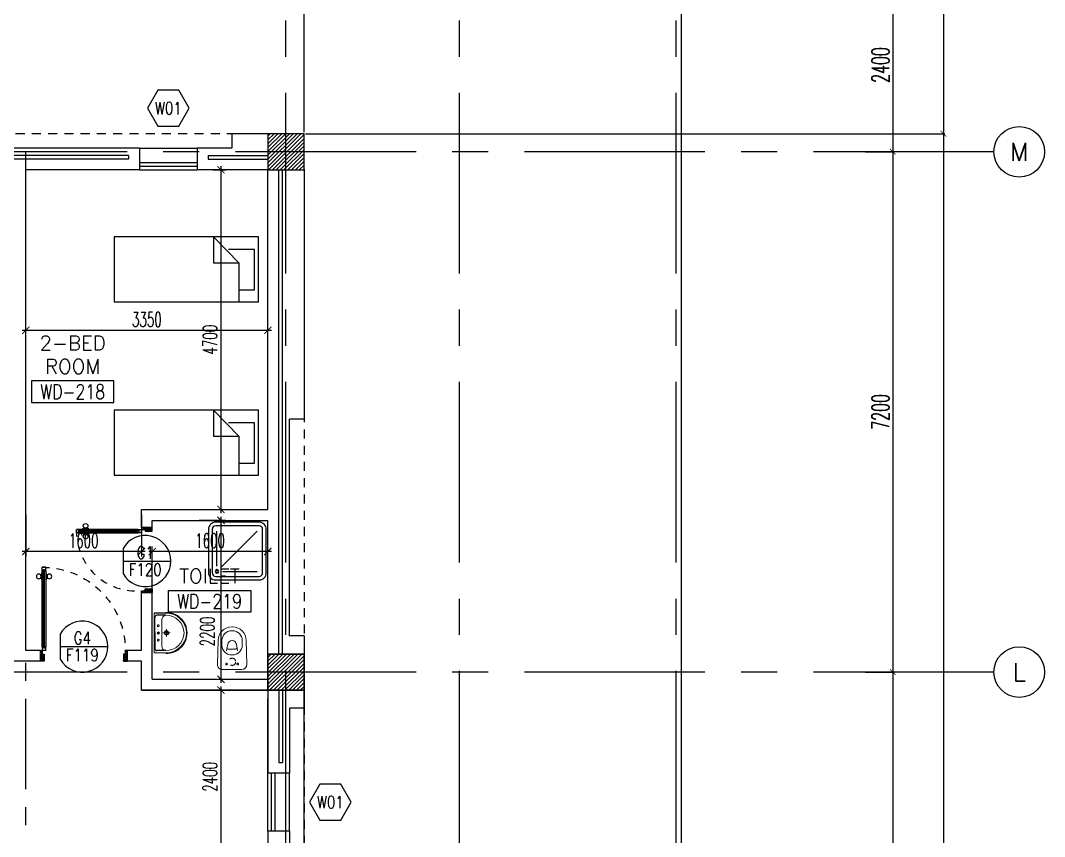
# Model space of a CAD drawing. Extents: x 88852.7 to 88945.7, y 39921.6 to 40001.1.
# Drawn here: x 88931.54 to 88945.71, y 39977.82 to 39989.12 of the extents above; entities that cross this region are included whole.
import ezdxf
from ezdxf.enums import TextEntityAlignment as Align

# ---------------------------------------------------------------- set-up
doc = ezdxf.new("R2010")
doc.units = 0
doc.header["$MEASUREMENT"] = 0
doc.header["$PDMODE"] = 34
for name, pattern in [('CENTER', [2, 1.25, -0.25, 0.25, -0.25]), ('CENTERX2', [4, 2.5, -0.5, 0.5, -0.5]), ('DASHED', [0.75, 0.5, -0.25]), ('HIDDEN', [0.375, 0.25, -0.125]), ('HIDDEN2', [0.1875, 0.125, -0.0625])]:
    doc.linetypes.add(name, pattern=pattern)
doc.layers.get('0').update_dxf_attribs({"linetype": 'CONTINUOUS'})
doc.layers.get('DEFPOINTS').update_dxf_attribs({"linetype": 'CONTINUOUS'})
for name, color, linetype in [('AX-CR', 2, 'CONTINUOUS'), ('AX-DIM', 4, 'CONTINUOUS'), ('AX-TXT', 2, 'CONTINUOUS'), ('AXES', 11, 'CENTERX2'), ('AXES1', 11, 'CENTER'), ('COL', 2, 'CONTINUOUS'), ('DIM', 4, 'CONTINUOUS'), ('DOOR', 7, 'CONTINUOUS'), ('DOOR-CR', 4, 'CONTINUOUS'), ('DOOR-NO', 3, 'CONTINUOUS'), ('FIX', 3, 'CONTINUOUS'), ('FUR', 4, 'CONTINUOUS'), ('HAT', 8, 'CONTINUOUS'), ('HIDDEN', 9, 'HIDDEN2'), ('INSUL', 4, 'CONTINUOUS'), ('PROJ-L', 3, 'CONTINUOUS'), ('RM-BOX', 4, 'CONTINUOUS'), ('RM-NAME', 2, 'CONTINUOUS'), ('RM-NO', 2, 'CONTINUOUS'), ('WALL', 2, 'CONTINUOUS'), ('WIN', 3, 'CONTINUOUS'), ('WIN-BOX', 3, 'CONTINUOUS'), ('WIN-NO', 5, 'CONTINUOUS')]:
    doc.layers.add(name, color=color, linetype=linetype)
doc.styles.add('ROMANS', font='ROMANS.shx', dxfattribs={"width": 0.6})
doc.dimstyles.new('DIM-OUT', dxfattribs={"dimscale": 0, "dimtxt": 0.24, "dimasz": 0.08, "dimexe": 0.02, "dimexo": 0.02, "dimgap": 0.05, "dimtad": 1, "dimdec": 0, "dimlfac": 1000, "dimzin": 0, "dimdsep": 46, "dimtxsty": 'ROMANS', "dimblk1": 'ARCHTICK', "dimblk2": 'ARCHTICK', "dimsah": 1, "dimcen": 0.01, "dimdle": 0.08, "dimclrd": 4, "dimclre": 4, "dimclrt": 2, "dimadec": 0, "dimazin": 0, "dimtp": 2, "dimtm": 2, "dimtfac": 0.114286, "dimtdec": 0, "dimtix": 1, "dimtmove": 2, "dimatfit": 3, "dimldrblk": 'ARCHTICK', "dimfxl": 0, "dimtolj": 1, "dimtzin": 0, "dimarcsym": 0})
doc.dimstyles.new('STANDARD in', dxfattribs={"dimtxt": 0.2, "dimasz": 0.1, "dimexe": 0.07, "dimexo": 0.07, "dimgap": 0.05, "dimtad": 1, "dimdec": 0, "dimlfac": 1000, "dimzin": 0, "dimdsep": 46, "dimtxsty": 'ROMANS', "dimblk": 'ARCHTICK', "dimcen": 0.05, "dimdle": 0.05, "dimclrd": 4, "dimclre": 4, "dimclrt": 2, "dimadec": 0, "dimazin": 0, "dimtfac": 1, "dimtdec": 0, "dimtmove": 2, "dimatfit": 3, "dimfxl": 0, "dimtolj": 1, "dimtzin": 0, "dimarcsym": 0})

# ---------------------------------------------------------------- blocks, each defined once
blk = doc.blocks.new('_ARCHTICK')
at = {"color": 0, "linetype": 'ByBlock', "const_width": 0.15}
blk.add_lwpolyline([(-0.5, -0.5), (0.5, 0.5)], dxfattribs=at)
blk = doc.blocks.new('*D534')
at = {"layer": 'AX-DIM', "color": 4, "lineweight": -2}
for p, q in [((88944.31, 39997.655), (88944.31, 39987.47)), ((88934.241, 39997.575), (88944.33, 39997.575)), ((88943.63, 39987.55), (88944.33, 39987.55))]:
    blk.add_line(p, q, dxfattribs=at)
at = {"layer": 'DEFPOINTS', "color": 0}
for p in [(88934.221, 39997.575), (88943.61, 39987.55), (88944.31, 39987.55)]:
    blk.add_point(p, dxfattribs=at)
at = {"layer": 'AX-DIM', "color": 4, "lineweight": -2, "xscale": 0.08, "yscale": 0.08, "zscale": 0.08}
for p, rotation in [((88944.31, 39997.575), 90), ((88944.31, 39987.55), 270)]:
    blk.add_blockref('_ARCHTICK', p, dxfattribs=dict(at, rotation=rotation))
at = {"layer": 'AX-DIM', "color": 2, "insert": (88944.14, 39992.562), "char_height": 0.24, "attachment_point": 5, "rotation": 90, "style": 'ROMANS'}
blk.add_mtext('\\A1;10025', dxfattribs=at)
blk = doc.blocks.new('*D512')
at = {"layer": 'AX-DIM', "color": 4, "lineweight": -2}
for p, q in [((88860.69, 39999.728), (88935.54, 39999.728)), ((88860.77, 39995.09), (88860.77, 39999.748)), ((88935.46, 39987.57), (88935.46, 39999.748))]:
    blk.add_line(p, q, dxfattribs=at)
at = {"layer": 'DEFPOINTS', "color": 0}
for p in [(88935.46, 39999.728), (88860.77, 39995.07), (88935.46, 39987.55)]:
    blk.add_point(p, dxfattribs=at)
at = {"layer": 'AX-DIM', "color": 4, "lineweight": -2, "xscale": 0.08, "yscale": 0.08, "zscale": 0.08, "rotation": 180}
blk.add_blockref('_ARCHTICK', (88860.77, 39999.728), dxfattribs=at)
at = {"layer": 'AX-DIM', "color": 4, "lineweight": -2, "xscale": 0.08, "yscale": 0.08, "zscale": 0.08}
blk.add_blockref('_ARCHTICK', (88935.46, 39999.728), dxfattribs=at)
at = {"layer": 'AX-DIM', "color": 2, "insert": (88898.115, 39999.898), "char_height": 0.24, "attachment_point": 5, "style": 'ROMANS'}
blk.add_mtext('\\A1;74690', dxfattribs=at)
blk = doc.blocks.new('*D710')
at = {"layer": 'AX-DIM', "color": 4, "lineweight": -2}
for p, q in [((88943.23, 39987.3), (88943.63, 39987.3)), ((88943.61, 39987.38), (88943.61, 39980.02)), ((88943.23, 39980.1), (88943.63, 39980.1))]:
    blk.add_line(p, q, dxfattribs=at)
at = {"layer": 'DEFPOINTS', "color": 0}
for p in [(88943.21, 39987.3), (88943.21, 39980.1), (88943.61, 39980.1)]:
    blk.add_point(p, dxfattribs=at)
at = {"layer": 'AX-DIM', "color": 4, "lineweight": -2, "xscale": 0.08, "yscale": 0.08, "zscale": 0.08}
for p, rotation in [((88943.61, 39987.3), 90), ((88943.61, 39980.1), 270)]:
    blk.add_blockref('_ARCHTICK', p, dxfattribs=dict(at, rotation=rotation))
at = {"layer": 'AX-DIM', "color": 2, "insert": (88943.44, 39983.7), "char_height": 0.24, "attachment_point": 5, "rotation": 90, "style": 'ROMANS'}
blk.add_mtext('\\A1;7200', dxfattribs=at)
blk = doc.blocks.new('*D712')
at = {"layer": 'AX-DIM', "color": 4, "lineweight": -2}
for p, q in [((88943.61, 39980.18), (88943.61, 39972.82)), ((88943.23, 39980.1), (88943.63, 39980.1)), ((88943.23, 39972.9), (88943.63, 39972.9))]:
    blk.add_line(p, q, dxfattribs=at)
at = {"layer": 'DEFPOINTS', "color": 0}
for p in [(88943.21, 39980.1), (88943.21, 39972.9), (88943.61, 39972.9)]:
    blk.add_point(p, dxfattribs=at)
at = {"layer": 'AX-DIM', "color": 4, "lineweight": -2, "xscale": 0.08, "yscale": 0.08, "zscale": 0.08}
for p, rotation in [((88943.61, 39980.1), 90), ((88943.61, 39972.9), 270)]:
    blk.add_blockref('_ARCHTICK', p, dxfattribs=dict(at, rotation=rotation))
at = {"layer": 'AX-DIM', "color": 2, "insert": (88943.44, 39976.5), "char_height": 0.24, "attachment_point": 5, "rotation": 90, "style": 'ROMANS'}
blk.add_mtext('\\A1;7200', dxfattribs=at)
blk = doc.blocks.new('*D713')
at = {"layer": 'AX-DIM', "color": 4, "lineweight": -2}
blk.add_line((88935.38, 39999.728), (88940.765, 39999.728), dxfattribs=at)
at = {"layer": 'AX-DIM', "color": 11, "lineweight": -2}
for p, q in [((88935.46, 39999.048), (88935.46, 39999.748)), ((88940.685, 39963.57), (88940.685, 39999.748))]:
    blk.add_line(p, q, dxfattribs=at)
at = {"layer": 'DEFPOINTS', "color": 0}
for p in [(88940.685, 39999.728), (88935.46, 39999.028), (88940.685, 39963.55)]:
    blk.add_point(p, dxfattribs=at)
at = {"layer": 'AX-DIM', "color": 4, "lineweight": -2, "xscale": 0.08, "yscale": 0.08, "zscale": 0.08, "rotation": 180}
blk.add_blockref('_ARCHTICK', (88935.46, 39999.728), dxfattribs=at)
at = {"layer": 'AX-DIM', "color": 4, "lineweight": -2, "xscale": 0.08, "yscale": 0.08, "zscale": 0.08}
blk.add_blockref('_ARCHTICK', (88940.685, 39999.728), dxfattribs=at)
at = {"layer": 'AX-DIM', "color": 2, "insert": (88938.073, 39999.898), "char_height": 0.24, "attachment_point": 5, "style": 'ROMANS'}
blk.add_mtext('\\A1;5225', dxfattribs=at)
blk = doc.blocks.new('*D714')
at = {"layer": 'AX-DIM', "color": 4, "lineweight": -2}
for p, q in [((88943.23, 39989.7), (88943.63, 39989.7)), ((88943.61, 39989.78), (88943.61, 39987.22)), ((88943.23, 39987.3), (88943.63, 39987.3))]:
    blk.add_line(p, q, dxfattribs=at)
at = {"layer": 'DEFPOINTS', "color": 0}
for p in [(88943.21, 39989.7), (88943.21, 39987.3), (88943.61, 39987.3)]:
    blk.add_point(p, dxfattribs=at)
at = {"layer": 'AX-DIM', "color": 4, "lineweight": -2, "xscale": 0.08, "yscale": 0.08, "zscale": 0.08}
for p, rotation in [((88943.61, 39989.7), 90), ((88943.61, 39987.3), 270)]:
    blk.add_blockref('_ARCHTICK', p, dxfattribs=dict(at, rotation=rotation))
at = {"layer": 'AX-DIM', "color": 2, "insert": (88943.44, 39988.5), "char_height": 0.24, "attachment_point": 5, "rotation": 90, "style": 'ROMANS'}
blk.add_mtext('\\A1;2400', dxfattribs=at)
blk = doc.blocks.new('*D726')
at = {"layer": 'AX-DIM', "color": 4, "lineweight": -2}
for p, q in [((88935.48, 39987.55), (88944.33, 39987.55)), ((88944.31, 39987.63), (88944.31, 39928.15)), ((88935.48, 39928.23), (88944.33, 39928.23))]:
    blk.add_line(p, q, dxfattribs=at)
at = {"layer": 'DEFPOINTS', "color": 0}
for p in [(88935.46, 39987.55), (88935.46, 39928.23), (88944.31, 39928.23)]:
    blk.add_point(p, dxfattribs=at)
at = {"layer": 'AX-DIM', "color": 4, "lineweight": -2, "xscale": 0.08, "yscale": 0.08, "zscale": 0.08}
for p, rotation in [((88944.31, 39987.55), 90), ((88944.31, 39928.23), 270)]:
    blk.add_blockref('_ARCHTICK', p, dxfattribs=dict(at, rotation=rotation))
at = {"layer": 'AX-DIM', "color": 2, "insert": (88944.14, 39957.89), "char_height": 0.24, "attachment_point": 5, "rotation": 90, "style": 'ROMANS'}
blk.add_mtext('\\A1;59320', dxfattribs=at)
blk = doc.blocks.new('*D153')
at = {"layer": 'DEFPOINTS', "color": 0, "linetype": 'ByBlock'}
for p in [(88933.21, 39979.85), (88933.21, 39977.45), (88934.31, 39977.45)]:
    blk.add_point(p, dxfattribs=at)
at = {"layer": 'DIM', "color": 4, "linetype": 'ByBlock', "lineweight": -2}
for p, q in [((88934.31, 39979.9), (88934.31, 39977.4)), ((88933.28, 39979.85), (88934.38, 39979.85)), ((88933.28, 39977.45), (88934.38, 39977.45))]:
    blk.add_line(p, q, dxfattribs=at)
at = {"layer": 'DIM', "color": 4, "linetype": 'ByBlock', "lineweight": -2, "xscale": 0.1, "yscale": 0.1, "zscale": 0.1}
for p, rotation in [((88934.31, 39979.85), 90), ((88934.31, 39977.45), 270)]:
    blk.add_blockref('_ARCHTICK', p, dxfattribs=dict(at, rotation=rotation))
at = {"layer": 'DIM', "color": 2, "linetype": 'ByBlock', "insert": (88934.16, 39978.65), "char_height": 0.2, "attachment_point": 5, "rotation": 90, "style": 'ROMANS'}
blk.add_mtext('\\A1;2400', dxfattribs=at)
blk = doc.blocks.new('*D150')
at = {"layer": 'DEFPOINTS', "color": 0, "linetype": 'ByBlock'}
for p in [(88931.61, 39984.719), (88934.96, 39984.829), (88934.96, 39984.7)]:
    blk.add_point(p, dxfattribs=at)
at = {"layer": 'DIM', "color": 4, "linetype": 'ByBlock', "lineweight": -2}
for p, q in [((88931.61, 39984.789), (88931.61, 39984.899)), ((88934.96, 39984.77), (88934.96, 39984.899)), ((88931.56, 39984.829), (88935.01, 39984.829))]:
    blk.add_line(p, q, dxfattribs=at)
at = {"layer": 'DIM', "color": 4, "linetype": 'ByBlock', "lineweight": -2, "xscale": 0.1, "yscale": 0.1, "zscale": 0.1, "rotation": 180}
blk.add_blockref('_ARCHTICK', (88931.61, 39984.829), dxfattribs=at)
at = {"layer": 'DIM', "color": 4, "linetype": 'ByBlock', "lineweight": -2, "xscale": 0.1, "yscale": 0.1, "zscale": 0.1}
blk.add_blockref('_ARCHTICK', (88934.96, 39984.829), dxfattribs=at)
at = {"layer": 'DIM', "color": 2, "linetype": 'ByBlock', "insert": (88933.285, 39984.979), "char_height": 0.2, "attachment_point": 5, "style": 'ROMANS'}
blk.add_mtext('\\A1;3350', dxfattribs=at)
blk = doc.blocks.new('*D152')
at = {"layer": 'DEFPOINTS', "color": 0, "linetype": 'ByBlock'}
for p in [(88931.61, 39982.35), (88933.21, 39982.35), (88931.61, 39981.768)]:
    blk.add_point(p, dxfattribs=at)
at = {"layer": 'DIM', "color": 4, "linetype": 'ByBlock', "lineweight": -2}
for p, q in [((88931.61, 39982.28), (88931.61, 39981.698)), ((88933.21, 39982.28), (88933.21, 39981.698)), ((88933.26, 39981.768), (88931.56, 39981.768))]:
    blk.add_line(p, q, dxfattribs=at)
at = {"layer": 'DIM', "color": 4, "linetype": 'ByBlock', "lineweight": -2, "xscale": 0.1, "yscale": 0.1, "zscale": 0.1, "rotation": 180}
blk.add_blockref('_ARCHTICK', (88931.61, 39981.768), dxfattribs=at)
at = {"layer": 'DIM', "color": 4, "linetype": 'ByBlock', "lineweight": -2, "xscale": 0.1, "yscale": 0.1, "zscale": 0.1}
blk.add_blockref('_ARCHTICK', (88933.21, 39981.768), dxfattribs=at)
at = {"layer": 'DIM', "color": 2, "linetype": 'ByBlock', "insert": (88932.41, 39981.918), "char_height": 0.2, "attachment_point": 5, "style": 'ROMANS'}
blk.add_mtext('\\A1;1600', dxfattribs=at)
blk = doc.blocks.new('*D151')
at = {"layer": 'DEFPOINTS', "color": 0, "linetype": 'ByBlock'}
for p in [(88933.36, 39981.768), (88934.96, 39981.275), (88933.36, 39981.098)]:
    blk.add_point(p, dxfattribs=at)
at = {"layer": 'DIM', "color": 4, "linetype": 'ByBlock', "lineweight": -2}
for p, q in [((88935.01, 39981.768), (88933.31, 39981.768)), ((88933.36, 39981.168), (88933.36, 39981.838)), ((88934.96, 39981.345), (88934.96, 39981.838))]:
    blk.add_line(p, q, dxfattribs=at)
at = {"layer": 'DIM', "color": 4, "linetype": 'ByBlock', "lineweight": -2, "xscale": 0.1, "yscale": 0.1, "zscale": 0.1, "rotation": 180}
blk.add_blockref('_ARCHTICK', (88933.36, 39981.768), dxfattribs=at)
at = {"layer": 'DIM', "color": 4, "linetype": 'ByBlock', "lineweight": -2, "xscale": 0.1, "yscale": 0.1, "zscale": 0.1}
blk.add_blockref('_ARCHTICK', (88934.96, 39981.768), dxfattribs=at)
at = {"layer": 'DIM', "color": 2, "linetype": 'ByBlock', "insert": (88934.16, 39981.918), "char_height": 0.2, "attachment_point": 5, "style": 'ROMANS'}
blk.add_mtext('\\A1;1600', dxfattribs=at)
blk = doc.blocks.new('*D672')
at = {"layer": 'DEFPOINTS', "color": 0, "linetype": 'ByBlock'}
for p in [(88933.937, 39982.2), (88933.848, 39980), (88934.31, 39980)]:
    blk.add_point(p, dxfattribs=at)
at = {"layer": 'DIM', "color": 4, "linetype": 'ByBlock', "lineweight": -2}
for p, q in [((88934.007, 39982.2), (88934.38, 39982.2)), ((88934.31, 39982.25), (88934.31, 39979.95)), ((88933.918, 39980), (88934.38, 39980))]:
    blk.add_line(p, q, dxfattribs=at)
at = {"layer": 'DIM', "color": 4, "linetype": 'ByBlock', "lineweight": -2, "xscale": 0.1, "yscale": 0.1, "zscale": 0.1}
for p, rotation in [((88934.31, 39982.2), 90), ((88934.31, 39980), 270)]:
    blk.add_blockref('_ARCHTICK', p, dxfattribs=dict(at, rotation=rotation))
at = {"layer": 'DIM', "color": 2, "linetype": 'ByBlock', "insert": (88934.123, 39980.662), "char_height": 0.2, "attachment_point": 5, "rotation": 90, "style": 'ROMANS'}
blk.add_mtext('\\A1;2200', dxfattribs=at)
blk = doc.blocks.new('*D638')
at = {"layer": 'DEFPOINTS', "color": 0, "linetype": 'ByBlock'}
for p in [(88934.129, 39987.05), (88934.157, 39982.35), (88934.31, 39982.35)]:
    blk.add_point(p, dxfattribs=at)
at = {"layer": 'DIM', "color": 4, "linetype": 'ByBlock', "lineweight": -2}
for p, q in [((88934.199, 39987.05), (88934.38, 39987.05)), ((88934.31, 39987.1), (88934.31, 39982.3)), ((88934.227, 39982.35), (88934.38, 39982.35))]:
    blk.add_line(p, q, dxfattribs=at)
at = {"layer": 'DIM', "color": 4, "linetype": 'ByBlock', "lineweight": -2, "xscale": 0.1, "yscale": 0.1, "zscale": 0.1}
for p, rotation in [((88934.31, 39987.05), 90), ((88934.31, 39982.35), 270)]:
    blk.add_blockref('_ARCHTICK', p, dxfattribs=dict(at, rotation=rotation))
at = {"layer": 'DIM', "color": 2, "linetype": 'ByBlock', "insert": (88934.16, 39984.7), "char_height": 0.2, "attachment_point": 5, "rotation": 90, "style": 'ROMANS'}
blk.add_mtext('\\A1;4700', dxfattribs=at)
blk = doc.blocks.new('WC1')
at = {"layer": 'FIX', "lineweight": 20}
for p, q in [((-210, 204), (-538, 194)), ((-727, 5), (-727, -5)), ((-674, 5), (-674, -5)), ((-534, 24), (-540, 0)), ((-540, 0), (-534, -24)), ((-475, 141), (-538, 141)), ((-395, 76), (-490, 60)), ((-339, 5), (-339, -5)), ((-137, 0), (-137, 131)), ((-137, -131), (-137, 0)), ((-538, -141), (-475, -141)), ((-490, -60), (-395, -76)), ((-538, -194), (-210, -204)), ((-213, -204), (-210, -204))]:
    blk.add_line(p, q, dxfattribs=at)
at = {"layer": 'FIX', "linetype": 'Continuous', "lineweight": 20}
blk.add_line((-420, -47), (-420, 45), dxfattribs=at)
at = {"layer": 'FIX', "linetype": 'HIDDEN2', "lineweight": 20, "ltscale": 0.3}
blk.add_circle((-245, 0), 49.8, dxfattribs=at)
at = {"layer": 'FIX', "linetype": 'HIDDEN', "lineweight": 20, "ltscale": 0.05}
for centre in [(-213, 78), (-213, -77)]:
    blk.add_circle(centre, 11.6, dxfattribs=at)
at = {"layer": 'FIX', "lineweight": 20}
for centre, radius, start, end in [((-538, 5), 189, 90, 180), ((-210, 131), 73, 360, 90), ((-538, 5), 136, 90, 180), ((-473, -7), 68.2, 128.9242, 152.8468), ((-464, -18), 82, 108.496, 128.9242), ((-475, 5), 136, 360, 90), ((-538, -5), 189, 180, 270), ((-538, -5), 136, 180, 270), ((-473, 7), 68.2, 207.1532, 231.0758), ((-464, 18), 82, 231.0758, 251.504), ((-475, -5), 136, 270, 0), ((-210, -131), 73, 270, 0)]:
    blk.add_arc(centre, radius, start, end, dxfattribs=at)
at = {"layer": 'FIX', "linetype": 'Continuous', "lineweight": 20}
for centre, start, end in [((-443, 46), 357.6662, 91.6121), ((-442, -46), 268.3879, 2.3338)]:
    blk.add_arc(centre, 22.3, start, end, dxfattribs=at)
blk = doc.blocks.new('SHR1')
at = {"layer": 'FIX'}
for p, q in [((-196, 196), (-700, 700)), ((-143, 218), (-143, 700)), ((-218, 143), (-700, 143))]:
    blk.add_line(p, q, dxfattribs=at)
for points in [[(-825, 125), (-825, 725, -0.414214), (-725, 825), (-125, 825, -0.414214), (-25, 725), (-25, 125, -0.414214), (-125, 25), (-725, 25, -0.414214)], [(-775, 125), (-775, 725, -0.414214), (-725, 775), (-125, 775, -0.414214), (-75, 725), (-75, 125, -0.414214), (-125, 75), (-725, 75, -0.414214)]]:
    blk.add_lwpolyline(points, format="xyb", close=True, dxfattribs=at)
for radius in [25, 15]:
    blk.add_circle((-143, 143), radius, dxfattribs=at)
blk = doc.blocks.new('LAV1')
at = {"layer": 'FIX', "linetype": 'ByBlock', "ltscale": 0.3}
for p, q in [((-280, 210), (-275, 50)), ((-245, 210), (-245, 85)), ((245, 210), (245, 85)), ((280, 210), (275, 50)), ((0, 60), (-220, 60)), ((0, 60), (220, 60))]:
    blk.add_line(p, q, dxfattribs=at)
at = {"layer": 'FIX', "linetype": 'Continuous', "lineweight": 20}
for p, q in [((-275, 210), (-275, 50)), ((0, 155), (-181, 155)), ((0, 155), (181, 155)), ((275, 210), (275, 50)), ((0, 50), (-275, 50)), ((0, 50), (-252, 50)), ((0, 50), (275, 50)), ((0, 50), (252, 50))]:
    blk.add_line(p, q, dxfattribs=at)
at = {"layer": 'FIX', "linetype": 'DASHED', "lineweight": 20, "ltscale": 0.05}
for p, q in [((50, 220), (-50, 220)), ((0, 170), (0, 270)), ((0, 170), (0, 270))]:
    blk.add_line(p, q, dxfattribs=at)
at = {"layer": 'FIX', "lineweight": 20}
for p, q in [((16, 107), (-15, 107)), ((0, 92), (0, 123))]:
    blk.add_line(p, q, dxfattribs=at)
for centre, radius in [((0, 220), 29.5), ((0, 220), 22.5), ((0, 107), 15.5)]:
    blk.add_circle(centre, radius, dxfattribs=at)
at = {"layer": 'FIX', "linetype": 'HIDDEN', "lineweight": 20, "ltscale": 0.05}
for centre in [(-100, 107), (100, 107)]:
    blk.add_circle(centre, 12.4, dxfattribs=at)
at = {"layer": 'FIX', "linetype": 'ByBlock', "ltscale": 0.3}
for centre, radius, start, end in [((7, 220), 287, 91.3776, 182.0064), ((-7, 220), 287, 357.9936, 88.6224), ((-220, 85), 24.9, 179.7021, 269.9486), ((220, 85), 24.9, 270.0514, 0.2979)]:
    blk.add_arc(centre, radius, start, end, dxfattribs=at)
at = {"layer": 'FIX', "linetype": 'Continuous', "lineweight": 20}
for centre, radius, start, end in [((8, 217), 283, 91.6988, 181.351), ((8, 212), 253, 91.7328, 180.4884), ((-8, 217), 283, 358.649, 88.3012), ((-8, 212), 253, 359.5116, 88.2672), ((-179, 222), 66.9, 190.2006, 268.0786), ((179, 222), 66.9, 271.9214, 349.7994)]:
    blk.add_arc(centre, radius, start, end, dxfattribs=at)
blk = doc.blocks.new('WW1')
at = {"layer": 'WIN-BOX'}
blk.add_lwpolyline([(144, -250), (289, 0), (144, 250), (-144, 250), (-289, 0), (-144, -250)], close=True, dxfattribs=at)
at = {"layer": 'WIN-NO', "style": 'ROMANS', "width": 0.8}
blk.add_attdef('W00', text='', height=170, dxfattribs=at).set_placement((0, 0), align=Align.MIDDLE)
blk = doc.blocks.new('*X88')
at = {"color": 0}
for p, q in [((253129, 177132), (253586, 177590)), ((253129, 177185), (253533, 177590)), ((253129, 177238), (253480, 177590)), ((253129, 177291), (253427, 177590)), ((253129, 177344), (253374, 177590)), ((253129, 177397), (253321, 177590)), ((253129, 177450), (253268, 177590)), ((253129, 177503), (253215, 177590)), ((253129, 177557), (253162, 177590)), ((253139, 177090), (253629, 177579)), ((253192, 177090), (253629, 177526)), ((253245, 177090), (253629, 177473)), ((253298, 177090), (253629, 177420)), ((253351, 177090), (253629, 177367)), ((253404, 177090), (253629, 177314)), ((253457, 177090), (253629, 177261)), ((253510, 177090), (253629, 177208)), ((253563, 177090), (253629, 177155)), ((253616, 177090), (253629, 177102))]:
    blk.add_line(p, q, dxfattribs=at)
blk = doc.blocks.new('RM1')
at = {"layer": 'RM-BOX'}
blk.add_lwpolyline([(570, -200), (-570, -200), (-570, -500), (570, -500)], close=True, dxfattribs=at)
at = {"layer": 'RM-NAME', "style": 'ROMANS'}
for tag, p in [('ROOMNAME1', (0, 324)), ('ROOMNAME2', (0, 0))]:
    blk.add_attdef(tag, text='', height=200, dxfattribs=at).set_placement(p, align=Align.MIDDLE)
at = {"layer": 'RM-NO', "style": 'ROMANS', "width": 0.8}
blk.add_attdef('ROOMNO', text='', height=200, dxfattribs=at).set_placement((0, -350), align=Align.MIDDLE)
blk = doc.blocks.new('AH20A')
at = {"layer": 'FUR'}
for p, q in [((0, 0.5), (0, -0.5)), ((1, 0.5), (0, 0.5)), ((0.1358, 0.5), (0.1358, -0.0987)), ((1, -0.5), (1, 0.5)), ((0.1358, 0.3112), (0.0277, 0.3112)), ((0.0277, 0.3112), (0.0277, -0.3087)), ((0.1358, -0.0987), (0.3125, -0.5)), ((0.1358, -0.0987), (0.3125, -0.0987)), ((0.3125, -0.5), (0.3125, -0.0987)), ((0.0277, -0.3087), (0.2076, -0.3087)), ((0, -0.5), (1, -0.5))]:
    blk.add_line(p, q, dxfattribs=at)
blk = doc.blocks.new('DD1')
at = {"layer": 'DOOR-CR'}
blk.add_line((-308, 0), (353, 0), dxfattribs=at)
blk.add_lwpolyline([(-308, -173, 3.820224), (-308, 173)], format="xyb", close=True, dxfattribs=at)
at = {"layer": 'DOOR-NO', "style": 'ROMANS', "width": 0.8}
for tag, p in [('G', (0, 142)), ('000', (0, -141))]:
    blk.add_attdef(tag, text='', height=204, dxfattribs=at).set_placement(p, align=Align.MIDDLE)
blk = doc.blocks.new('DOOR100')
at = {"layer": 'DOOR', "color": 0, "linetype": 'ByBlock'}
for p, q in [((-76, 1251), (-76, 1301)), ((-76, 1301), (-26, 1301)), ((-26, 1301), (-76, 1301)), ((-26, 1251), (-26, 1301)), ((-92, 1206), (-92, 1141)), ((-83, 1206), (-92, 1206)), ((-83, 1141), (-92, 1141)), ((-83, 1129), (-83, 1219)), ((-76, 1219), (-83, 1219)), ((-83, 1206), (-83, 1141)), ((-59, 1251), (-76, 1251)), ((-59, 1251), (-59, 1271)), ((-43, 1271), (-59, 1271)), ((-43, 1251), (-43, 1271)), ((-26, 1251), (-43, 1251)), ((-26, 1219), (-19, 1219)), ((-19, 1129), (-19, 1219)), ((-19, 1206), (-19, 1141)), ((-19, 1206), (-10, 1206)), ((-19, 1141), (-10, 1141)), ((-10, 1206), (-10, 1141)), ((-76, 1129), (-83, 1129)), ((-26, 1129), (-19, 1129)), ((-1201, 0), (-1201, 150)), ((-1201, 150), (-1176, 150)), ((-1201, 150), (-1201, 0)), ((-1176, 150), (-1176, 100)), ((-76, 200), (-59, 200)), ((-76, 150), (-76, 200)), ((-76, 150), (-26, 150)), ((-59, 200), (-59, 180)), ((-59, 180), (-43, 180)), ((-43, 200), (-26, 200)), ((-43, 180), (-43, 200)), ((-26, 200), (-26, 150)), ((-1, 150), (-26, 150)), ((-26, 150), (-26, 100)), ((-1, 150), (-1, 0)), ((-1151, 0), (-1201, 0)), ((-1176, 100), (-1151, 100)), ((-1151, 100), (-1151, 0)), ((-51, 100), (-51, 0)), ((-26, 100), (-51, 100)), ((-51, 0), (-1, 0))]:
    blk.add_line(p, q, dxfattribs=at)
at = {"layer": 'DOOR', "linetype": 'ByBlock'}
for p, q in [((-76, 1251), (-76, 200)), ((-59, 200), (-59, 1251)), ((-43, 200), (-43, 1251)), ((-26, 200), (-26, 1251))]:
    blk.add_line(p, q, dxfattribs=at)
at = {"layer": 'DOOR', "color": 9, "linetype": 'ByBlock'}
for p, q in [((-1151, 0), (-1201, 114)), ((-1151, 0), (-1201, 40)), ((-1151, 0), (-1164, 100)), ((-51, 0), (-1, 114)), ((-51, 0), (-38, 100)), ((-51, 0), (-1, 40))]:
    blk.add_line(p, q, dxfattribs=at)
at = {"layer": 'DOOR', "color": 0, "linetype": 'ByBlock'}
for centre in [(-125, 1174), (22, 1174)]:
    blk.add_circle(centre, 32.4, dxfattribs=at)
at = {"layer": 'DOOR', "linetype": 'HIDDEN', "ltscale": 0.5}
blk.add_arc((-27, 152), 1149, 89.961, 180.0931, dxfattribs=at)
at = {"layer": 'DOOR', "color": 9, "linetype": 'ByBlock'}
for centre, radius, start, end in [((-1151, 0), 154, 103.7142, 108.8947), ((-51, 0), 154, 71.1053, 76.2858), ((-1151, 0), 134, 100.72, 111.8402), ((-1151, 0), 94.4, 90, 121.9818), ((-1151, 0), 74.4, 90, 132.2236), ((-1151, 0), 54.4, 90, 156.7926), ((-1151, 0), 34.4, 90, 180), ((-1151, 0), 14.4, 90, 180), ((-51, 0), 94.4, 58.0182, 90), ((-51, 0), 74.4, 47.7764, 90), ((-51, 0), 54.4, 23.2074, 90), ((-51, 0), 34.4, 0, 90), ((-51, 0), 14.4, 0, 90), ((-51, 0), 134, 68.1598, 79.28), ((-51, 0), 114, 64.0838, 77.3774)]:
    blk.add_arc(centre, radius, start, end, dxfattribs=at)
blk = doc.blocks.new('DOOR90')
at = {"layer": 'DOOR', "linetype": 'ByBlock'}
for p, q in [((0, 0), (-150, 0)), ((-200, -25), (-1000, -25)), ((-200, -42), (-1000, -42)), ((-200, -58), (-1000, -58)), ((-1000, -75), (-200, -75))]:
    blk.add_line(p, q, dxfattribs=at)
at = {"layer": 'DOOR', "color": 0, "linetype": 'ByBlock'}
for p, q in [((-150, 0), (-150, -25)), ((-150, 0), (0, 0)), ((0, -50), (0, 0)), ((-1050, -25), (-1050, -75)), ((-1050, -75), (-1050, -25)), ((-1000, -25), (-1050, -25)), ((-1000, -75), (-1050, -75)), ((-1020, -42), (-1020, -58)), ((-1000, -42), (-1020, -42)), ((-1000, -58), (-1020, -58)), ((-1000, -25), (-1000, -42)), ((-1000, -58), (-1000, -75)), ((-968, -25), (-968, -18)), ((-878, -18), (-968, -18)), ((-968, -75), (-968, -82)), ((-878, -82), (-968, -82)), ((-955, -18), (-955, -9)), ((-955, -9), (-890, -9)), ((-955, -18), (-890, -18)), ((-955, -82), (-955, -91)), ((-955, -82), (-890, -82)), ((-955, -91), (-890, -91)), ((-890, -18), (-890, -9)), ((-890, -82), (-890, -91)), ((-878, -25), (-878, -18)), ((-878, -75), (-878, -82)), ((-200, -42), (-200, -25)), ((-200, -25), (-150, -25)), ((-180, -42), (-200, -42)), ((-200, -75), (-200, -58)), ((-200, -58), (-180, -58)), ((-150, -75), (-200, -75)), ((-180, -58), (-180, -42)), ((-150, -75), (-150, -25)), ((-150, -25), (-100, -25)), ((-100, -25), (-100, -50)), ((-100, -50), (0, -50)), ((-100, -850), (0, -850)), ((-100, -875), (-100, -850)), ((0, -850), (0, -900)), ((-150, -900), (-150, -875)), ((-150, -875), (-100, -875)), ((0, -900), (-150, -900)), ((-150, -900), (0, -900))]:
    blk.add_line(p, q, dxfattribs=at)
at = {"layer": 'DOOR', "color": 9, "linetype": 'ByBlock'}
for p, q in [((0, -50), (-114, 0)), ((0, -50), (-40, 0)), ((0, -50), (-100, -37)), ((0, -850), (-114, -900)), ((0, -850), (-100, -863)), ((0, -850), (-40, -900))]:
    blk.add_line(p, q, dxfattribs=at)
at = {"layer": 'DOOR', "color": 0, "linetype": 'ByBlock'}
for centre in [(-923, 24), (-923, -124)]:
    blk.add_circle(centre, 32.4, dxfattribs=at)
at = {"layer": 'DOOR', "color": 9, "linetype": 'ByBlock'}
for centre, radius, start, end in [((0, -50), 74.4, 137.7764, 180), ((0, -50), 54.4, 113.2074, 180), ((0, -50), 154, 161.1053, 166.2858), ((0, -50), 134, 158.1598, 169.28), ((0, -50), 114, 154.0838, 167.3774), ((0, -50), 94.4, 148.0182, 180), ((0, -50), 34.4, 90, 180), ((0, -50), 14.4, 90, 180), ((0, -850), 94.4, 180, 211.9818), ((0, -850), 74.4, 180, 222.2236), ((0, -850), 54.4, 180, 246.7926), ((0, -850), 34.4, 180, 270), ((0, -850), 14.4, 180, 270), ((0, -850), 154, 193.7142, 198.8947), ((0, -850), 134, 190.72, 201.8402)]:
    blk.add_arc(centre, radius, start, end, dxfattribs=at)
at = {"layer": 'DOOR', "linetype": 'HIDDEN', "ltscale": 0.5}
blk.add_arc((-222, -50), 828, 178.2701, 275.003, dxfattribs=at)
blk = doc.blocks.new('*X97')
at = {"color": 0}
for p, q in [((253129, 169920), (253599, 170390)), ((253129, 169973), (253545, 170390)), ((253129, 170026), (253492, 170390)), ((253129, 170079), (253439, 170390)), ((253129, 170132), (253386, 170390)), ((253129, 170185), (253333, 170390)), ((253129, 170238), (253280, 170390)), ((253129, 170291), (253227, 170390)), ((253129, 170344), (253174, 170390)), ((253152, 169890), (253629, 170367)), ((253205, 169890), (253629, 170314)), ((253258, 169890), (253629, 170261)), ((253311, 169890), (253629, 170208)), ((253364, 169890), (253629, 170155)), ((253417, 169890), (253629, 170102)), ((253470, 169890), (253629, 170049)), ((253523, 169890), (253629, 169996)), ((253576, 169890), (253629, 169942))]:
    blk.add_line(p, q, dxfattribs=at)
blk = doc.blocks.new('COL50')
at = {"layer": 'COL'}
blk.add_lwpolyline([(-250, 250), (-250, -250), (250, -250), (250, 250)], close=True, dxfattribs=at)
blk = doc.blocks.new('AXR')
at = {"layer": 'AX-CR'}
blk.add_circle((350, 0), 350, dxfattribs=at)
at = {"layer": 'AX-TXT', "style": 'ROMANS'}
blk.add_attdef('AX', text='', height=250, dxfattribs=at).set_placement((350, 0), align=Align.MIDDLE)

msp = doc.modelspace()

# ---------------------------------------------------------------- linework, layer by layer
at = {"layer": 'AXES'}
for p, q in [((88935.2103, 39921.6153), (88935.2103, 40000.4279)), ((88937.6103, 39921.6153), (88937.6103, 40000.4279)), ((88940.6103, 39921.6153), (88940.6103, 40000.4279)), ((88945.0103, 39987.2996), (88876.9669, 39987.2996)), ((88945.0103, 39980.0996), (88876.9703, 39980.0996))]:
    msp.add_line(p, q, dxfattribs=at)
at = {"layer": 'AXES1'}
msp.add_line((88931.6103, 39928.4796), (88931.6103, 39987.2996), dxfattribs=at)
at = {"layer": 'COL'}
msp.add_lwpolyline([(88935.4603, 39987.0496), (88935.4603, 39987.5496), (88934.9603, 39987.5496), (88934.9603, 39987.0496)], close=True, dxfattribs=at)
at = {"layer": 'HIDDEN'}
for p, q in [((88934.9683, 39987.5496), (88902.8103, 39987.5496)), ((88935.4603, 39987.0576), (88935.4603, 39928.7296))]:
    msp.add_line(p, q, dxfattribs=at)
at = {"layer": 'INSUL'}
for p, q in [((88933.0314, 39987.2496), (88930.1603, 39987.2496)), ((88933.0314, 39987.1996), (88930.1603, 39987.1996)), ((88933.0314, 39987.2496), (88933.0314, 39987.1996)), ((88934.1314, 39987.2496), (88934.1314, 39987.1996)), ((88934.1314, 39987.2496), (88934.9603, 39987.2496)), ((88934.1314, 39987.1996), (88934.9603, 39987.1996)), ((88935.1103, 39980.3496), (88935.1103, 39987.0496)), ((88935.1603, 39980.3496), (88935.1603, 39987.0496)), ((88935.1103, 39979.8496), (88935.1103, 39978.8496)), ((88935.1603, 39979.8496), (88935.1603, 39978.8496)), ((88935.1103, 39978.8496), (88935.1603, 39978.8496))]:
    msp.add_line(p, q, dxfattribs=at)
at = {"layer": 'PROJ-L'}
msp.add_line((88935.4603, 39973.1496), (88935.4603, 39979.8496), dxfattribs=at)
at = {"layer": 'WALL'}
for p, q in [((88934.4603, 39987.5496), (88934.4603, 39987.3496)), ((88935.4603, 39987.5496), (88934.4603, 39987.5496)), ((88933.1814, 39987.3496), (88930.0103, 39987.3496)), ((88933.1814, 39987.3496), (88933.1814, 39987.0496)), ((88933.9814, 39987.3496), (88933.9814, 39987.0496)), ((88934.4603, 39987.3496), (88933.9814, 39987.3496)), ((88933.1814, 39987.0496), (88931.6103, 39987.0496)), ((88931.6103, 39980.3996), (88931.6103, 39987.0496)), ((88934.9603, 39987.0496), (88933.9814, 39987.0496)), ((88934.9603, 39982.3496), (88934.9603, 39987.0496)), ((88935.4603, 39987.0496), (88935.4603, 39983.5996)), ((88935.2603, 39980.5996), (88935.2603, 39983.5996)), ((88935.4603, 39983.5996), (88935.2603, 39983.5996)), ((88933.2103, 39982.0996), (88933.2103, 39982.3496)), ((88933.2103, 39982.3496), (88934.9603, 39982.3496)), ((88933.3603, 39982.0996), (88933.3603, 39982.1996)), ((88933.3603, 39982.1996), (88934.9603, 39982.1996)), ((88934.9603, 39980.3496), (88934.9603, 39982.1996)), ((88933.2103, 39982.0996), (88933.3603, 39982.0996)), ((88933.2103, 39981.1996), (88933.3603, 39981.1996)), ((88933.2103, 39980.3996), (88933.2103, 39981.1996)), ((88933.3603, 39979.9996), (88933.3603, 39981.1996)), ((88935.4603, 39980.5996), (88935.2603, 39980.5996)), ((88935.4603, 39980.5996), (88935.4603, 39979.5996)), ((88933.2103, 39979.8496), (88933.2103, 39980.2496)), ((88934.9603, 39979.8496), (88934.9603, 39978.6996)), ((88934.9603, 39978.6996), (88934.9603, 39979.7339)), ((88935.2603, 39979.5996), (88935.2603, 39978.6996)), ((88935.4603, 39979.5996), (88935.2603, 39979.5996)), ((88935.2603, 39978.6996), (88934.9603, 39978.6996)), ((88935.2603, 39977.8996), (88934.9603, 39977.8996)), ((88935.2103, 39977.8996), (88934.9603, 39977.8996)), ((88935.2603, 39977.8996), (88934.9603, 39977.8996)), ((88934.9603, 39977.8996), (88934.9603, 39977.4496)), ((88935.2603, 39977.8996), (88935.1603, 39977.8996)), ((88935.2603, 39977.8996), (88935.2103, 39977.8996)), ((88935.2603, 39977.8996), (88935.2603, 39975.0996))]:
    msp.add_line(p, q, dxfattribs=at)
at = {"layer": 'WALL', "linetype": 'ByBlock'}
for p, q in [((88931.8103, 39980.3996), (88931.6103, 39980.3996)), ((88933.2103, 39980.3996), (88933.0103, 39980.3996)), ((88931.8103, 39980.2496), (88931.2603, 39980.2496)), ((88933.2103, 39980.2496), (88933.0103, 39980.2496)), ((88933.3603, 39979.9996), (88934.9603, 39979.9996)), ((88933.3603, 39979.9996), (88934.9603, 39979.9996)), ((88934.9853, 39979.8496), (88933.2103, 39979.8496)), ((88934.9853, 39979.8496), (88933.2103, 39979.8496)), ((88933.2103, 39979.8496), (88934.9853, 39979.8496))]:
    msp.add_line(p, q, dxfattribs=at)
at = {"layer": 'WALL', "color": 2, "linetype": 'ByBlock'}
for p, q in [((88931.8103, 39980.2496), (88931.8103, 39980.3996)), ((88933.0103, 39980.2496), (88933.0103, 39980.3996))]:
    msp.add_line(p, q, dxfattribs=at)
at = {"layer": 'WALL', "linetype": 'ByBlock', "ltscale": 0.3}
for points in [[(88935.4603, 39987.5496), (88934.9603, 39987.5496), (88934.9603, 39987.0496), (88935.4603, 39987.0496)], [(88935.4603, 39980.3496), (88934.9603, 39980.3496), (88934.9603, 39979.8496), (88935.4603, 39979.8496)]]:
    msp.add_lwpolyline(points, close=True, dxfattribs=at)
at = {"layer": 'WIN'}
for p, q in [((88933.1814, 39987.3496), (88933.9814, 39987.3496)), ((88933.1814, 39987.1496), (88933.9814, 39987.1496)), ((88933.1814, 39987.0996), (88933.9814, 39987.0996)), ((88933.1814, 39987.0496), (88933.9814, 39987.0496)), ((88934.9603, 39977.8996), (88934.9603, 39978.6996)), ((88934.9603, 39978.6981), (88934.9603, 39978.6996)), ((88935.0103, 39977.8996), (88935.0103, 39978.6996)), ((88935.0103, 39977.8996), (88935.0103, 39978.6996)), ((88935.0603, 39977.8996), (88935.0603, 39978.6996)), ((88935.2603, 39977.8996), (88935.2603, 39978.6996)), ((88935.2603, 39978.6981), (88935.2603, 39978.6996)), ((88934.9603, 39977.8996), (88934.9603, 39977.9)), ((88935.2103, 39977.8996), (88935.2103, 39977.9)), ((88935.2603, 39977.8996), (88935.2603, 39977.9))]:
    msp.add_line(p, q, dxfattribs=at)

# ---------------------------------------------------------------- block references
at = {"layer": 'AXES', "xscale": 0.001, "yscale": 0.001, "zscale": 0.001}
for p, values in [((88945.0103, 39987.2996), {'AX': 'M'}), ((88945.0103, 39980.0996), {'AX': 'L'})]:
    msp.add_blockref('AXR', p, dxfattribs=at).add_auto_attribs(values)
at = {"layer": 'COL', "xscale": -0.001, "yscale": 0.001, "zscale": 0.001}
msp.add_blockref('COL50', (88935.2103, 39980.0996), dxfattribs=at)
at = {"layer": 'DOOR', "color": 0, "linetype": 'ByBlock', "yscale": 0.001, "zscale": 0.001}
for name, p, xscale in [('DOOR90', (88933.3603, 39982.0996), 0.001), ('DOOR100', (88931.8103, 39980.2496), -0.001)]:
    msp.add_blockref(name, p, dxfattribs=dict(at, xscale=xscale))
at = {"layer": 'DOOR-NO'}
ref = msp.add_blockref('DD1', (88933.2624, 39981.6359), dxfattribs=dict(at, xscale=0.001, yscale=0.001, zscale=0.001))
ref.add_attrib('G', 'G1', dxfattribs={"height": 0.17, "style": 'ROMANS', "width": 0.8}).set_placement((88933.2624, 39981.7538), align=Align.MIDDLE)
ref.add_attrib('000', 'F120', dxfattribs={"height": 0.17, "style": 'ROMANS', "width": 0.8}).set_placement((88933.2624, 39981.518), align=Align.MIDDLE)
ref = msp.add_blockref('DD1', (88932.3914, 39980.4524), dxfattribs=dict(at, xscale=0.001, yscale=0.001, zscale=0.001))
ref.add_attrib('G', 'G4', dxfattribs={"height": 0.17, "style": 'ROMANS', "width": 0.8}).set_placement((88932.3914, 39980.5703), align=Align.MIDDLE)
ref.add_attrib('000', 'F119', dxfattribs={"height": 0.17, "style": 'ROMANS', "width": 0.8}).set_placement((88932.3914, 39980.3345), align=Align.MIDDLE)
at = {"layer": 'FIX'}
for name, p, xscale, yscale, zscale, rotation in [('AH20A', (88934.8318, 39985.6715), 2, 0.9, 2, 180), ('AH20A', (88934.8318, 39983.2727), 2, 0.9, 2, 180), ('LAV1', (88933.3353, 39980.6416), 0.000999999996565748, 0.000999999996565748, 0.001, 270)]:
    msp.add_blockref(name, p, dxfattribs=dict(at, xscale=xscale, yscale=yscale, zscale=zscale, rotation=rotation))
at = {"layer": 'FIX', "xscale": -0.001000000003841706, "yscale": 0.000999999996565748, "zscale": 0.001}
msp.add_blockref('SHR1', (88934.1123, 39981.3496), dxfattribs=at)
at = {"layer": 'FIX', "color": 7, "linetype": 'ByBlock', "ltscale": 0.3, "xscale": 0.000999999996565748, "yscale": 0.000999999996565748, "zscale": 0.001, "rotation": 270}
msp.add_blockref('WC1', (88934.4643, 39979.9976), dxfattribs=at)
at = {"layer": 'HAT', "xscale": 0.001, "yscale": 0.001, "zscale": 0.001}
for name in ['*X88', '*X97']:
    msp.add_blockref(name, (88681.8317, 39809.9598), dxfattribs=at)
at = {"layer": 'RM-NAME', "xscale": 0.001, "yscale": 0.001, "zscale": 0.001}
msp.add_blockref('RM1', (88932.2576, 39984.3286), dxfattribs=at).add_auto_attribs({'ROOMNO': 'WD-218', 'ROOMNAME2': 'ROOM', 'ROOMNAME1': '2-BED'})
at = {"layer": 'RM-NAME'}
ref = msp.add_blockref('RM1', (88934.1526, 39981.4285), dxfattribs=dict(at, xscale=-0.001, yscale=0.001, zscale=0.001))
ref.add_attrib('ROOMNO', 'WD-219', dxfattribs={"layer": 'RM-NO', "height": 0.2, "style": 'ROMANS', "width": 0.8}).set_placement((88934.1526, 39981.0785), align=Align.MIDDLE)
ref.add_attrib('ROOMNAME2', 'TOILET', dxfattribs={"height": 0.2, "style": 'ROMANS'}).set_placement((88934.1526, 39981.4285), align=Align.MIDDLE)
at = {"layer": 'WIN-NO', "xscale": 0.001, "yscale": 0.001, "zscale": 0.001}
for p in [(88933.5814, 39987.9027), (88935.8239, 39978.2996)]:
    msp.add_blockref('WW1', p, dxfattribs=at).add_auto_attribs({'W00': 'W01'})

# ---------------------------------------------------------------- dimensions: what is measured, and where the dimension line sits
at = {"layer": 'AX-DIM'}
for base, p1, p2, override, picture, middle in [((88935.4603, 39999.7279), (88860.7703, 39995.0699), (88935.4603, 39987.5496), {"dimscale": 1}, '*D512', (88898.1153, 39999.8979)), ((88940.6853, 39999.7279), (88935.4603, 39999.0279), (88940.6853, 39963.5496), {"dimscale": 1, "dimclre": 11}, '*D713', (88938.0728, 39999.8979))]:
    dim = msp.add_linear_dim(base=base, p1=p1, p2=p2, dimstyle='DIM-OUT', override=override, dxfattribs=at)
    dim.commit()
    dim.dimension.update_dxf_attribs({"geometry": picture, "text_midpoint": middle})
for base, p1, p2, picture, middle in [((88944.3103, 39987.5496), (88934.2206, 39997.5746), (88943.6103, 39987.5496), '*D534', (88944.1403, 39992.5621)), ((88943.6103, 39987.2996), (88943.2103, 39989.6996), (88943.2103, 39987.2996), '*D714', (88943.4403, 39988.4996)), ((88944.3103, 39928.2296), (88935.4603, 39987.5496), (88935.4603, 39928.2296), '*D726', (88944.1403, 39957.8896)), ((88943.6103, 39980.0996), (88943.2103, 39987.2996), (88943.2103, 39980.0996), '*D710', (88943.4403, 39983.6996)), ((88943.6103, 39972.8996), (88943.2103, 39980.0996), (88943.2103, 39972.8996), '*D712', (88943.4403, 39976.4996))]:
    dim = msp.add_linear_dim(base=base, p1=p1, p2=p2, angle=270, dimstyle='DIM-OUT', override={"dimscale": 1}, dxfattribs=at)
    dim.commit()
    dim.dimension.update_dxf_attribs({"geometry": picture, "text_midpoint": middle})
at = {"layer": 'DIM', "linetype": 'ByBlock', "ltscale": 0.3}
for base, p1, p2, picture, middle in [((88934.3104, 39982.3496), (88934.1286, 39987.0496), (88934.1575, 39982.3496), '*D638', (88934.1604, 39984.6996)), ((88934.3104, 39977.4496), (88933.2103, 39979.8496), (88933.2103, 39977.4496), '*D153', (88934.1604, 39978.6496))]:
    dim = msp.add_linear_dim(base=base, p1=p1, p2=p2, angle=90, dimstyle='STANDARD in', dxfattribs=at)
    dim.commit()
    dim.dimension.update_dxf_attribs({"geometry": picture, "text_midpoint": middle})
for base, p1, p2, picture, middle in [((88934.9603, 39984.8291), (88931.6103, 39984.7189), (88934.9603, 39984.6996), '*D150', (88933.2853, 39984.9791)), ((88931.6103, 39981.7683), (88933.2103, 39982.3496), (88931.6103, 39982.3496), '*D152', (88932.4103, 39981.9183)), ((88933.3603, 39981.7683), (88934.9603, 39981.2746), (88933.3603, 39981.0984), '*D151', (88934.1603, 39981.9183))]:
    dim = msp.add_linear_dim(base=base, p1=p1, p2=p2, dimstyle='STANDARD in', dxfattribs=at)
    dim.commit()
    dim.dimension.update_dxf_attribs({"geometry": picture, "text_midpoint": middle})
dim = msp.add_linear_dim(base=(88934.3104, 39979.9996), p1=(88933.9365, 39982.1996), p2=(88933.8483, 39979.9996), angle=90, dimstyle='STANDARD in', dxfattribs=at)
dim.commit()
dim.dimension.update_dxf_attribs({"geometry": '*D672', "text_midpoint": (88934.1226, 39980.6616), "dimtype": 160})

doc.saveas('drawing.dxf')
